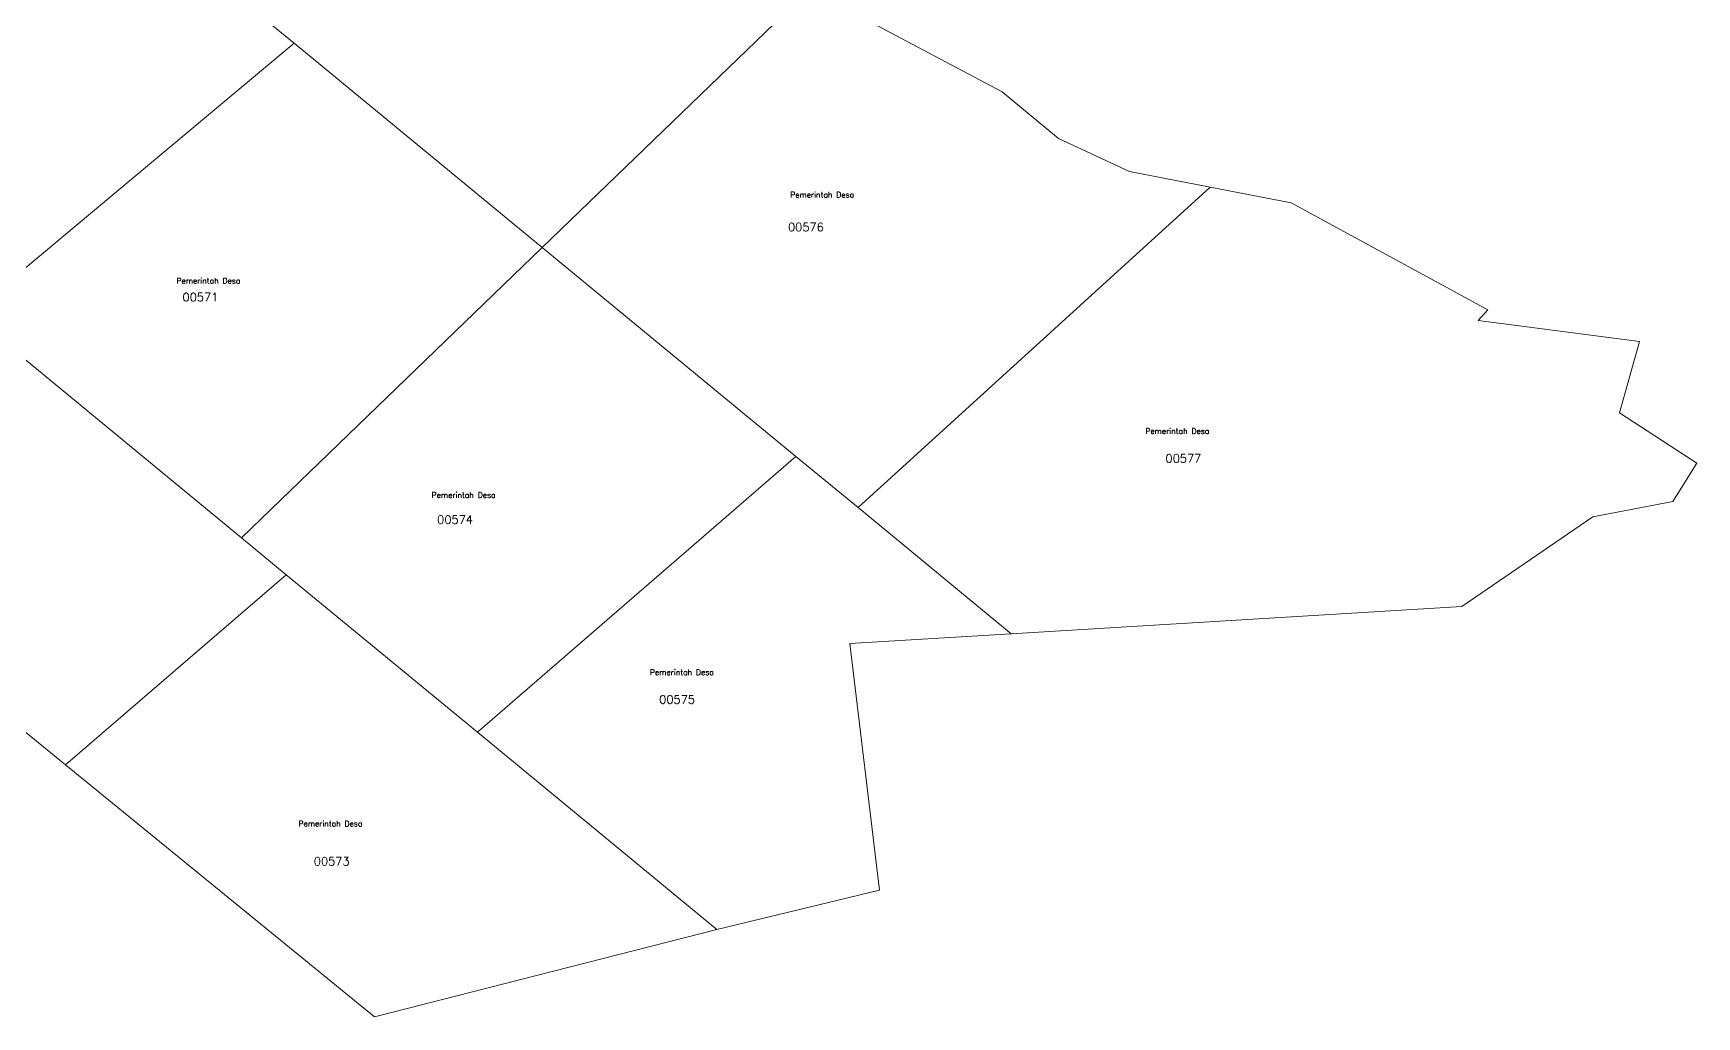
# Model space of a CAD drawing. Header units: inches. Extents: x 127149 to 132166, y 1065498 to 1071385.
# Drawn here: x 131568 to 132166, y 1067057 to 1067411 of the extents above; entities that cross this region are included whole.
import ezdxf
from ezdxf.enums import TextEntityAlignment as Align

# ---------------------------------------------------------------- set-up
doc = ezdxf.new("R2010")
doc.units = ezdxf.units.IN
doc.header["$MEASUREMENT"] = 0
doc.layers.add('020100', color=7, linetype='Continuous')
doc.layers.add('080201', color=7, linetype='Continuous')
doc.styles.add('romans', font='romans.shx')

msp = doc.modelspace()

# ---------------------------------------------------------------- linework, layer by layer
at = {"layer": '020100', "lineweight": 0}
for points in [[(131848.02, 1067427.34), (131820.87, 1067444.07), (131800.74, 1067463.31), (131747.23, 1067490.18), (131744.08, 1067487.91), (131719.02, 1067500.78), (131707.25, 1067494.29), (131641.38, 1067423.91), (131661.76, 1067407.12), (131750.98, 1067333.6), (131848.02, 1067427.34)], [(131641.38, 1067423.91), (131582.37, 1067472.54), (131475.2, 1067405.98), (131447.84, 1067389.82), (131545.2, 1067309.6), (131661.76, 1067407.12), (131641.38, 1067423.91)], [(131991.11, 1067355.28), (131962.04, 1067360.95), (131936.56, 1067372.81), (131916.35, 1067389.53), (131866.16, 1067416.15), (131848.02, 1067427.34), (131750.98, 1067333.6), (131842.17, 1067258.46), (131864.52, 1067240.04), (131991.11, 1067355.28)], [(131642.84, 1067229.15), (131750.98, 1067333.6), (131661.76, 1067407.12), (131545.2, 1067309.6), (131642.84, 1067229.15)], [(131919.58, 1067194.67), (132081.51, 1067204.45), (132128.61, 1067236.73), (132157.39, 1067242.21), (132165.98, 1067256.04), (132138.26, 1067274.14), (132145.4, 1067299.8), (132087.47, 1067307.28), (132090.91, 1067311.12), (132020.17, 1067349.61), (131991.11, 1067355.28), (131864.52, 1067240.04), (131919.58, 1067194.67)], [(131750.98, 1067333.6), (131642.84, 1067229.15), (131658.93, 1067215.89), (131727.7, 1067159.22), (131842.17, 1067258.46), (131750.98, 1067333.6)], [(131461.96, 1067243.67), (131579.63, 1067147.58), (131658.93, 1067215.89), (131642.84, 1067229.15), (131545.2, 1067309.6), (131461.96, 1067243.67)], [(131919.58, 1067194.67), (131864.52, 1067240.04), (131842.17, 1067258.46), (131727.7, 1067159.22), (131813.77, 1067088.3), (131872.17, 1067102.5), (131861.51, 1067191.16), (131919.58, 1067194.67)], [(131727.7, 1067159.22), (131658.93, 1067215.89), (131579.63, 1067147.58), (131690.65, 1067056.92), (131813.77, 1067088.3), (131727.7, 1067159.22)]]:
    msp.add_lwpolyline(points, dxfattribs=at)

# ---------------------------------------------------------------- texts
at = {"lineweight": 0, "style": 'romans'}
for p in [(131851.64, 1067351.58), (131631.01, 1067320.62), (131979.29, 1067266.57), (131722.74, 1067243.57), (131801.2, 1067179.82), (131674.88, 1067125.37)]:
    msp.add_text('Pemerintah Desa', height=2, dxfattribs=at).set_placement(p, align=Align.CENTER)
at = {"layer": '080201', "lineweight": 0, "style": 'romans'}
for s, p in [('00576', (131845.75, 1067339.44)), ('00571', (131628.13, 1067314.24)), ('00577', (131981.47, 1067256.23)), ('00574', (131719.64, 1067234.23)), ('00575', (131799.46, 1067169.51)), ('00573', (131675.3, 1067111.34))]:
    msp.add_text(s, height=3, dxfattribs=at).set_placement(p, align=Align.CENTER)

doc.saveas('drawing.dxf')
